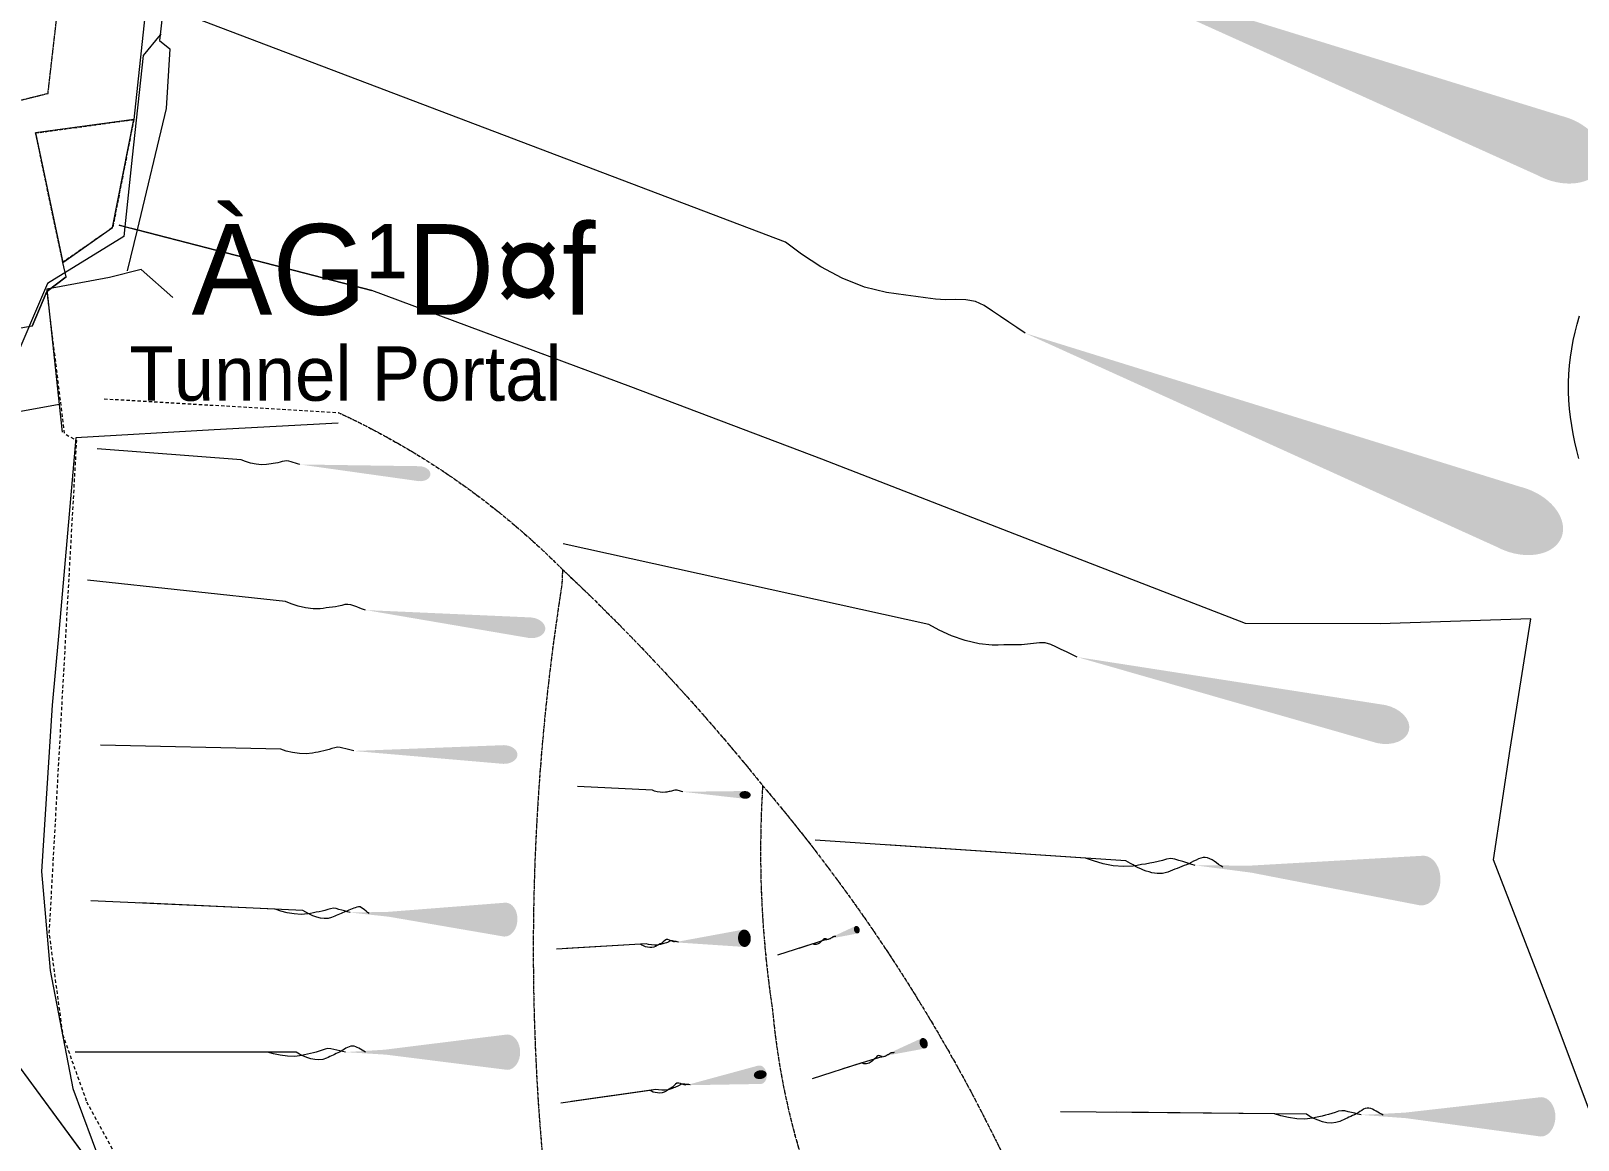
# Model space of a CAD drawing. Header units: millimetres. Extents: x 833924389 to 835767163, y 817400000 to 818811854.
# Drawn here: x 835399323 to 835442016, y 817952545 to 817983154 of the extents above; entities that cross this region are included whole.
import ezdxf

# ---------------------------------------------------------------- set-up
doc = ezdxf.new("R2010")
doc.units = ezdxf.units.MM
doc.header["$LTSCALE"] = 10
doc.header["$MEASUREMENT"] = 0
for name, pattern in [('11SW4B$0$DGN Style 3', [13.253954, 9.46711, -3.786844]), ('11SW4B$1$DGN Style 3', [2.349844, 1.67846, -0.671384]), ('11SW4B$1$DGN Style 5', [1.174922, 0.503538, -0.671384]), ('DGN Style 2', [15.39188, 9.235128, -6.156752])]:
    doc.linetypes.add(name, pattern=pattern)
doc.layers.add('01_Base_Plan', color=5, linetype='Continuous', lineweight=5)
doc.styles.add('11SW4B$0$Style-bfhein21', font='bfhein21.shx', dxfattribs={"bigfont": 'bfhein21big.shx'})
doc.styles.add('11SW4B$0$Style-WORKING', font='WORKING.shx')
doc.styles.add('Foster01', font='arial.ttf', dxfattribs={"width": 0.8})

# ---------------------------------------------------------------- blocks, each defined once
blk = doc.blocks.new('11SW4B$0$SLOPE_69')
at = {"linetype": 'Continuous', "lineweight": 0}
h = blk.add_hatch(color=0, dxfattribs=at)
edge = h.paths.add_edge_path(flags=16)
edge.add_ellipse((0.3, -0.001), major_axis=(0, 0.41), ratio=0.731707, start_angle=0, end_angle=360)
at = {"color": 0, "linetype": 'Continuous', "lineweight": 0}
blk.add_line((5.184, -0.002), (9.132, -0.002), dxfattribs=at)
blk.add_open_spline([(3.584, -0.002), (3.684, -0.049), (3.784, -0.142), (3.884, -0.142), (3.984, -0.142), (4.084, -0.049), (4.184, -0.002), (4.284, 0.044), (4.384, 0.091), (4.484, 0.138), (4.7, 0.238), (4.979, 0.107), (5.184, -0.002)], degree=3, knots=[0, 0, 0, 0, 0.194056, 0.194056, 0.194056, 0.388027, 0.388027, 0.388027, 0.581998, 0.581998, 0.581998, 1, 1, 1, 1], dxfattribs=at)
at = {"color": 0, "linetype": 'Continuous', "lineweight": 0, "extrusion": (0, 0, -1)}
blk.add_solid([(-3.584, -0.002), (-0.3, 0.41), (-0.3, -0.41)], dxfattribs=at)
blk = doc.blocks.new('11SW4B$0$SLOPE_70')
at = {"linetype": 'Continuous', "lineweight": 0}
h = blk.add_hatch(color=0, dxfattribs=at)
edge = h.paths.add_edge_path(flags=16)
edge.add_ellipse((0.3, -0.001), major_axis=(0, 0.41), ratio=0.731707, start_angle=0, end_angle=360)
at = {"color": 0, "linetype": 'Continuous', "lineweight": 0}
blk.add_line((5.183, -0.002), (9.131, -0.002), dxfattribs=at)
blk.add_open_spline([(3.583, -0.003), (3.683, -0.049), (3.784, -0.189), (3.884, -0.142), (3.984, -0.095), (4.084, -0.049), (4.184, -0.002), (4.284, 0.044), (4.384, 0.091), (4.484, 0.137), (4.699, 0.238), (4.988, 0.11), (5.183, -0.002)], degree=3, knots=[0, 0, 0, 0, 0.194112, 0.194112, 0.194112, 0.388031, 0.388031, 0.388031, 0.581951, 0.581951, 0.581951, 1, 1, 1, 1], dxfattribs=at)
blk.add_solid([(3.583, -0.003), (0.3, 0.41), (0.3, -0.41)], dxfattribs=at)
blk = doc.blocks.new('11SW4B$0$SLOPE_72')
at = {"linetype": 'Continuous', "lineweight": 0}
h = blk.add_hatch(color=0, dxfattribs=at)
edge = h.paths.add_edge_path(flags=16)
edge.add_ellipse((0.079, 0), major_axis=(0, 0.107), ratio=0.731707, start_angle=0, end_angle=360)
at = {"color": 0, "linetype": 'Continuous', "lineweight": 0}
blk.add_line((1.352, 0), (2.382, 0), dxfattribs=at)
blk.add_open_spline([(0.935, -0.001), (0.961, -0.013), (0.984, -0.039), (1.014, -0.037), (1.043, -0.034), (1.065, -0.013), (1.091, -0.001), (1.117, 0.011), (1.143, 0.024), (1.169, 0.036), (1.226, 0.062), (1.326, 0.039), (1.352, 0)], degree=3, knots=[0, 0, 0, 0, 0.194635, 0.194635, 0.194635, 0.387143, 0.387143, 0.387143, 0.58118, 0.58118, 0.58118, 1, 1, 1, 1], dxfattribs=at)
at = {"color": 0, "linetype": 'Continuous', "lineweight": 0, "extrusion": (0, 0, -1)}
blk.add_solid([(-0.935, -0.001), (-0.079, 0.107), (-0.079, -0.107)], dxfattribs=at)
blk = doc.blocks.new('11SW4B$0$SLOPE_73')
at = {"linetype": 'Continuous', "lineweight": 0}
h = blk.add_hatch(color=0, dxfattribs=at)
edge = h.paths.add_edge_path(flags=16)
edge.add_ellipse((0.177, 0), major_axis=(0, 0.241), ratio=0.731707, start_angle=0, end_angle=360)
at = {"color": 0, "linetype": 'Continuous', "lineweight": 0}
blk.add_line((3.05, -0.001), (5.373, -0.001), dxfattribs=at)
blk.add_open_spline([(2.109, -0.001), (2.168, -0.029), (2.227, -0.056), (2.286, -0.084), (2.345, -0.111), (2.403, -0.028), (2.462, -0.001), (2.521, 0.027), (2.579, 0.054), (2.638, 0.081), (2.765, 0.14), (2.959, 0.074), (3.05, -0.001)], degree=3, knots=[0, 0, 0, 0, 0.194086, 0.194086, 0.194086, 0.388032, 0.388032, 0.388032, 0.581504, 0.581504, 0.581504, 1, 1, 1, 1], dxfattribs=at)
blk.add_solid([(2.109, -0.001), (0.177, 0.241), (0.177, -0.242)], dxfattribs=at)
blk = doc.blocks.new('11SW4B$0$SLOPE_82')
at = {"linetype": 'Continuous', "lineweight": 0}
h = blk.add_hatch(color=0, dxfattribs=at)
edge = h.paths.add_edge_path(flags=16)
edge.add_ellipse((0.109, 0), major_axis=(0, 0.15), ratio=0.731707, start_angle=0, end_angle=360)
at = {"color": 0, "linetype": 'Continuous', "lineweight": 0}
blk.add_line((1.897, 0), (3.342, 0), dxfattribs=at)
blk.add_open_spline([(1.312, -0.001), (1.348, -0.018), (1.385, -0.068), (1.421, -0.051), (1.458, -0.034), (1.494, -0.017), (1.531, 0), (1.568, 0.017), (1.604, 0.034), (1.641, 0.051), (1.72, 0.088), (1.861, 0.055), (1.897, 0)], degree=3, knots=[0, 0, 0, 0, 0.193625, 0.193625, 0.193625, 0.387381, 0.387381, 0.387381, 0.581138, 0.581138, 0.581138, 1, 1, 1, 1], dxfattribs=at)
at = {"color": 0, "linetype": 'Continuous', "lineweight": 0, "extrusion": (0, 0, -1)}
blk.add_solid([(-1.312, -0.001), (-0.11, 0.15), (-0.11, -0.15)], dxfattribs=at)
blk = doc.blocks.new('11SW4B$0$SLOPE_83')
at = {"linetype": 'Continuous', "lineweight": 0}
h = blk.add_hatch(color=0, dxfattribs=at)
edge = h.paths.add_edge_path(flags=16)
edge.add_ellipse((0.3, 0), major_axis=(0, 0.41), ratio=0.731707, start_angle=0, end_angle=360)
at = {"color": 0, "linetype": 'Continuous', "lineweight": 0}
blk.add_line((5.184, -0.002), (9.132, -0.002), dxfattribs=at)
blk.add_open_spline([(3.584, -0.002), (3.684, -0.048), (3.784, -0.142), (3.884, -0.142), (3.984, -0.142), (4.084, -0.048), (4.184, -0.002), (4.284, 0.045), (4.384, 0.092), (4.484, 0.138), (4.699, 0.239), (5.009, 0.119), (5.184, -0.002)], degree=3, knots=[0, 0, 0, 0, 0.193785, 0.193785, 0.193785, 0.388015, 0.388015, 0.388015, 0.5818, 0.5818, 0.5818, 1, 1, 1, 1], dxfattribs=at)
at = {"color": 0, "linetype": 'Continuous', "lineweight": 0, "extrusion": (0, 0, -1)}
blk.add_solid([(-3.584, -0.002), (-0.3, 0.41), (-0.3, -0.41)], dxfattribs=at)
blk = doc.blocks.new('11SW4B$0$SLOPE_84')
at = {"linetype": 'Continuous', "lineweight": 0}
h = blk.add_hatch(color=0, dxfattribs=at)
edge = h.paths.add_edge_path(flags=16)
edge.add_ellipse((0.188, 0), major_axis=(0, 0.257), ratio=0.731707, start_angle=0, end_angle=360)
at = {"color": 0, "linetype": 'Continuous', "lineweight": 0}
blk.add_line((3.256, -0.001), (5.734, -0.001), dxfattribs=at)
blk.add_open_spline([(2.25, -0.001), (2.313, -0.03), (2.376, -0.06), (2.439, -0.089), (2.502, -0.118), (2.564, -0.031), (2.627, -0.002), (2.69, 0.028), (2.753, 0.057), (2.816, 0.087), (2.951, 0.15), (3.172, 0.084), (3.256, -0.001)], degree=3, knots=[0, 0, 0, 0, 0.193882, 0.193882, 0.193882, 0.387413, 0.387413, 0.387413, 0.581454, 0.581454, 0.581454, 1, 1, 1, 1], dxfattribs=at)
at = {"color": 0, "linetype": 'Continuous', "lineweight": 0, "extrusion": (0, 0, -1)}
blk.add_solid([(-2.25, -0.001), (-0.188, 0.257), (-0.189, -0.257)], dxfattribs=at)
blk = doc.blocks.new('11SW4B$0$SLOPE_89')
at = {"linetype": 'Continuous', "lineweight": 0}
h = blk.add_hatch(color=0, dxfattribs=at)
edge = h.paths.add_edge_path(flags=16)
edge.add_ellipse((0.3, 0), major_axis=(0, 0.41), ratio=0.731707, start_angle=0, end_angle=360)
at = {"color": 0, "linetype": 'Continuous', "lineweight": 0}
blk.add_line((5.184, -0.002), (9.132, -0.002), dxfattribs=at)
blk.add_open_spline([(3.584, -0.002), (3.684, -0.049), (3.784, -0.126), (3.884, -0.142), (3.984, -0.159), (4.084, -0.049), (4.184, -0.002), (4.284, 0.045), (4.384, 0.091), (4.484, 0.138), (4.7, 0.238), (5.005, 0.116), (5.184, -0.002)], degree=3, knots=[0, 0, 0, 0, 0.193679, 0.193679, 0.193679, 0.38786, 0.38786, 0.38786, 0.581859, 0.581859, 0.581859, 1, 1, 1, 1], dxfattribs=at)
at = {"color": 0, "linetype": 'Continuous', "lineweight": 0, "extrusion": (0, 0, -1)}
blk.add_solid([(-3.584, -0.002), (-0.3, 0.41), (-0.3, -0.41)], dxfattribs=at)

msp = doc.modelspace()

# ---------------------------------------------------------------- hatches: boundary and pattern name
at = {"layer": '01_Base_Plan', "linetype": 'Continuous'}
h = msp.add_hatch(color=256, dxfattribs=at)
edge = h.paths.add_edge_path()
edge.add_ellipse((835441458, 817979902), major_axis=(-1229, 464), ratio=0.683333, start_angle=0, end_angle=360)
h = msp.add_hatch(color=256, dxfattribs=at)
edge = h.paths.add_edge_path()
edge.add_ellipse((835410045, 817970936), major_axis=(-302, 23), ratio=0.683333, start_angle=0, end_angle=360)
h = msp.add_hatch(color=256, dxfattribs=at)
edge = h.paths.add_edge_path()
edge.add_ellipse((835440323, 817969658), major_axis=(-1239, 471), ratio=0.683333, start_angle=0, end_angle=360)
h = msp.add_hatch(color=256, dxfattribs=at)
edge = h.paths.add_edge_path()
edge.add_ellipse((835413101, 817966684), major_axis=(-415, 44), ratio=0.683333, start_angle=0, end_angle=360)
h = msp.add_hatch(color=256, dxfattribs=at)
edge = h.paths.add_edge_path()
edge.add_ellipse((835436585, 817964026), major_axis=(-767, 169), ratio=0.683333, start_angle=0, end_angle=360)
h = msp.add_hatch(color=256, dxfattribs=at)
edge = h.paths.add_edge_path()
edge.add_ellipse((835412370, 817963186), major_axis=(-378, 9), ratio=0.683333, start_angle=0, end_angle=360)
h = msp.add_hatch(color=256, dxfattribs=at)
edge = h.paths.add_edge_path()
edge.add_ellipse((835419030, 817962070), major_axis=(-157, 8), ratio=0.683333, start_angle=0, end_angle=360)
h = msp.add_hatch(color=256, dxfattribs=at)
edge = h.paths.add_edge_path()
edge.add_ellipse((835437651, 817959711), major_axis=(-567, 38), ratio=0.683333, start_angle=0, end_angle=360)
h = msp.add_hatch(color=256, dxfattribs=at)
edge = h.paths.add_edge_path()
edge.add_ellipse((835412362, 817958631), major_axis=(-387, 18), ratio=0.683333, start_angle=0, end_angle=360)
h = msp.add_hatch(color=256, dxfattribs=at)
edge = h.paths.add_edge_path()
edge.add_ellipse((835422133, 817958357), major_axis=(-55, -17.7), ratio=0.683333, start_angle=0, end_angle=360)
h = msp.add_hatch(color=256, dxfattribs=at)
edge = h.paths.add_edge_path()
edge.add_ellipse((835419020, 817958115), major_axis=(-167, -10), ratio=0.683333, start_angle=0, end_angle=360)
h = msp.add_hatch(color=256, dxfattribs=at)
edge = h.paths.add_edge_path()
edge.add_ellipse((835423986, 817955226), major_axis=(-76.7, -24.4), ratio=0.683333, start_angle=0, end_angle=360)
h = msp.add_hatch(color=256, dxfattribs=at)
edge = h.paths.add_edge_path()
edge.add_ellipse((835412420, 817954971), major_axis=(-403, 0), ratio=0.683333, start_angle=0, end_angle=360)
h = msp.add_hatch(color=256, dxfattribs=at)
edge = h.paths.add_edge_path()
edge.add_ellipse((835419448, 817954350), major_axis=(-177, -25), ratio=0.683333, start_angle=0, end_angle=360)
h = msp.add_hatch(color=256, dxfattribs=at)
edge = h.paths.add_edge_path()
edge.add_ellipse((835440943, 817953187), major_axis=(-449, 5), ratio=0.683333, start_angle=0, end_angle=360)

# ---------------------------------------------------------------- linework, layer by layer
at = {"layer": '01_Base_Plan', "linetype": '11SW4B$1$DGN Style 3'}
for p, q in [((835399794, 817981432), (835400189, 817984854)), ((835398845, 817981196), (835399794, 817981432))]:
    msp.add_line(p, q, dxfattribs=at)
at = {"layer": '01_Base_Plan', "linetype": 'Continuous'}
for p, q in [((835420148, 817977325), (835403839, 817983518)), ((835399763, 817976026), (835400101, 817972843)), ((835400101, 817972843), (835400182, 817972080)), ((835405128, 817971314), (835401153, 817971619)), ((835424100, 817966776), (835414007, 817968998)), ((835406344, 817967410), (835400881, 817967995)), ((835406217, 817963330), (835401244, 817963446)), ((835416471, 817962199), (835414402, 817962302)), ((835428424, 817960328), (835420965, 817960825)), ((835406066, 817958918), (835400976, 817959150)), ((835416301, 817957958), (835414103, 817957830)), ((835421237, 817958069), (835420514, 817957835)), ((835405853, 817954972), (835400545, 817954972)), ((835422737, 817954828), (835421727, 817954507)), ((835416569, 817953939), (835414243, 817953607)), ((835433638, 817953265), (835427733, 817953327))]:
    msp.add_line(p, q, dxfattribs=at)
at = {"layer": '01_Base_Plan', "linetype": 'Continuous', "flags": 128}
for points in [[(835405564, 817998037), (835404782, 817995536), (835404033, 817992892), (835403911, 817991854), (835403279, 817986529), (835402885, 817983044), (835402867, 817982887), (835403154, 817982662), (835403054, 817981010), (835402250, 817977663), (835401978, 817976533)], [(835405056, 817998096), (835403503, 817993295), (835402159, 817980707)], [(835402909, 817983074), (835402885, 817983044), (835402421, 817982475), (835402117, 817979673), (835401914, 817977750), (835401885, 817977479)], [(835399353, 817975003), (835399762, 817975961), (835400291, 817976364), (835400205, 817976768), (835401578, 817977726), (835402159, 817980707)], [(835399450, 817980338), (835400205, 817976768), (835401578, 817977726), (835402159, 817980707), (835399450, 817980338)], [(835401759, 817977790), (835408732, 817975990)], [(835443281, 817950827), (835441341, 817955998), (835439686, 817960275), (835440141, 817963335), (835440711, 817966926), (835436556, 817966794), (835432837, 817966803), (835427260, 817968963), (835421152, 817971337), (835415877, 817973337), (835414048, 817974016), (835408732, 817975990), (835402250, 817977663), (835401914, 817977750), (835401759, 817977790)], [(835401885, 817977479), (835399782, 817976180), (835398764, 817973819), (835392754, 817972680), (835389780, 817972182)], [(835426758, 817974814), (835426532, 817974966), (835426306, 817975118), (835426081, 817975270), (835425855, 817975422), (835425629, 817975574), (835425387, 817975685), (835425121, 817975730), (835424840, 817975739), (835424556, 817975738), (835424280, 817975756), (835424010, 817975792), (835423740, 817975828), (835423470, 817975865), (835423200, 817975901), (835422930, 817975937), (835422329, 817976081), (835421713, 817976331), (835421120, 817976648), (835420586, 817976992), (835420148, 817977325)], [(835403243, 817975797), (835402365, 817976571), (835401495, 817976349), (835399758, 817976026)], [(835400291, 817976364), (835399762, 817975961)], [(835399762, 817975961), (835399353, 817975003)], [(835443281, 817950827), (835441341, 817955998), (835439686, 817960275), (835440141, 817963335), (835440711, 817966926), (835436556, 817966794), (835432837, 817966803), (835427260, 817968963), (835421152, 817971337), (835415877, 817973337), (835408732, 817975990)], [(835399353, 817975003), (835389623, 817973284)], [(835442038, 817971352), (835441978, 817971578), (835441925, 817971806), (835441879, 817972035), (835441840, 817972266), (835441808, 817972498), (835441783, 817972730), (835441765, 817972963), (835441754, 817973197), (835441751, 817973450), (835441762, 817973684), (835441782, 817973917), (835441808, 817974149), (835441843, 817974380), (835441884, 817974610), (835441933, 817974839), (835441989, 817975066), (835442053, 817975291)], [(835400101, 817972843), (835390475, 817971089), (835397845, 817956120), (835401545, 817951099)], [(835407801, 817972327), (835404382, 817972142), (835400561, 817971926), (835400079, 817966452), (835399909, 817964550), (835399611, 817959957), (835399856, 817957224), (835400479, 817953966), (835401545, 817951099)], [(835406739, 817971190), (835406679, 817971209), (835406620, 817971228), (835406561, 817971246), (835406501, 817971265), (835406442, 817971284), (835406382, 817971292), (835406320, 817971285), (835406258, 817971269), (835406196, 817971251), (835406134, 817971237), (835406073, 817971227), (835406011, 817971218), (835405950, 817971208), (835405889, 817971199), (835405827, 817971189), (835405686, 817971182), (835405535, 817971197), (835405384, 817971228), (835405245, 817971269), (835405128, 817971314)], [(835408557, 817967172), (835408476, 817967201), (835408396, 817967229), (835408315, 817967257), (835408234, 817967285), (835408153, 817967314), (835408070, 817967328), (835407986, 817967321), (835407899, 817967301), (835407813, 817967278), (835407727, 817967261), (835407642, 817967251), (835407557, 817967240), (835407472, 817967230), (835407387, 817967219), (835407302, 817967209), (835407107, 817967205), (835406900, 817967232), (835406694, 817967281), (835406504, 817967343), (835406344, 817967410)], [(835428190, 817965876), (835428045, 817965946), (835427899, 817966015), (835427754, 817966085), (835427608, 817966154), (835427463, 817966224), (835427312, 817966268), (835427152, 817966271), (835426987, 817966252), (835426820, 817966227), (835426656, 817966214), (835426495, 817966212), (835426334, 817966210), (835426173, 817966208), (835426011, 817966206), (835425850, 817966204), (835425485, 817966236), (835425103, 817966329), (835424728, 817966464), (835424385, 817966619), (835424100, 817966776)], [(835408233, 817963283), (835408158, 817963303), (835408083, 817963322), (835408008, 817963341), (835407932, 817963361), (835407857, 817963380), (835407782, 817963387), (835407706, 817963374), (835407630, 817963349), (835407553, 817963322), (835407477, 817963301), (835407401, 817963285), (835407325, 817963269), (835407249, 817963253), (835407173, 817963237), (835407097, 817963221), (835406922, 817963203), (835406733, 817963212), (835406543, 817963240), (835406367, 817963282), (835406217, 817963330)], [(835417309, 817962157), (835417278, 817962166), (835417247, 817962175), (835417216, 817962184), (835417185, 817962193), (835417154, 817962201), (835417122, 817962205), (835417091, 817962201), (835417059, 817962191), (835417027, 817962181), (835416995, 817962173), (835416963, 817962167), (835416931, 817962161), (835416899, 817962155), (835416867, 817962150), (835416836, 817962144), (835416762, 817962138), (835416684, 817962144), (835416605, 817962158), (835416532, 817962177), (835416471, 817962199)], [(835431447, 817960127), (835431335, 817960161), (835431224, 817960195), (835431112, 817960229), (835431000, 817960263), (835430889, 817960297), (835430776, 817960312), (835430661, 817960297), (835430545, 817960265), (835430429, 817960230), (835430313, 817960202), (835430198, 817960183), (835430083, 817960164), (835429968, 817960146), (835429853, 817960127), (835429738, 817960108), (835429473, 817960092), (835429190, 817960117), (835428907, 817960172), (835428645, 817960247), (835428424, 817960328)], [(835408128, 817958825), (835408052, 817958846), (835407975, 817958868), (835407899, 817958889), (835407822, 817958911), (835407746, 817958932), (835407668, 817958941), (835407590, 817958929), (835407512, 817958906), (835407433, 817958880), (835407355, 817958860), (835407276, 817958845), (835407198, 817958831), (835407120, 817958816), (835407042, 817958802), (835406964, 817958787), (835406784, 817958772), (835406590, 817958786), (835406397, 817958819), (835406217, 817958866), (835406066, 817958918)], [(835417192, 817958010), (835417158, 817958015), (835417124, 817958021), (835417090, 817958027), (835417056, 817958033), (835417023, 817958039), (835416989, 817958039), (835416956, 817958031), (835416923, 817958017), (835416891, 817958002), (835416858, 817957990), (835416825, 817957980), (835416792, 817957971), (835416759, 817957961), (835416726, 817957951), (835416693, 817957941), (835416616, 817957927), (835416532, 817957924), (835416448, 817957930), (835416369, 817957942), (835416301, 817957958)], [(835421531, 817958163), (835421519, 817958162), (835421507, 817958161), (835421495, 817958160), (835421483, 817958159), (835421471, 817958158), (835421460, 817958156), (835421450, 817958150), (835421440, 817958143), (835421431, 817958135), (835421421, 817958128), (835421410, 817958122), (835421400, 817958116), (835421390, 817958109), (835421380, 817958103), (835421370, 817958097), (835421345, 817958086), (835421318, 817958078), (835421289, 817958072), (835421261, 817958069), (835421237, 817958069)], [(835397845, 817956120), (835404170, 817947537)], [(835408004, 817954972), (835407924, 817954991), (835407843, 817955010), (835407762, 817955029), (835407682, 817955047), (835407601, 817955066), (835407520, 817955071), (835407440, 817955056), (835407359, 817955028), (835407278, 817954997), (835407198, 817954972), (835407117, 817954953), (835407036, 817954934), (835406956, 817954916), (835406875, 817954897), (835406794, 817954878), (835406608, 817954854), (835406406, 817954859), (835406203, 817954885), (835406014, 817954925), (835405853, 817954972)], [(835423146, 817954959), (835423129, 817954957), (835423113, 817954956), (835423096, 817954955), (835423080, 817954953), (835423063, 817954952), (835423048, 817954948), (835423033, 817954940), (835423020, 817954930), (835423006, 817954919), (835422992, 817954910), (835422978, 817954901), (835422964, 817954893), (835422950, 817954884), (835422935, 817954876), (835422921, 817954867), (835422887, 817954852), (835422848, 817954840), (835422808, 817954833), (835422770, 817954829), (835422737, 817954828)], [(835417513, 817954074), (835417476, 817954077), (835417439, 817954080), (835417403, 817954083), (835417366, 817954087), (835417330, 817954090), (835417294, 817954087), (835417260, 817954075), (835417226, 817954058), (835417193, 817954039), (835417159, 817954023), (835417125, 817954010), (835417091, 817953997), (835417056, 817953983), (835417022, 817953970), (835416988, 817953957), (835416908, 817953935), (835416819, 817953924), (835416728, 817953923), (835416643, 817953928), (835416569, 817953939)], [(835436031, 817953240), (835435941, 817953262), (835435852, 817953284), (835435762, 817953306), (835435673, 817953328), (835435583, 817953349), (835435494, 817953356), (835435404, 817953340), (835435314, 817953310), (835435223, 817953276), (835435133, 817953249), (835435043, 817953229), (835434954, 817953209), (835434864, 817953189), (835434774, 817953169), (835434684, 817953149), (835434476, 817953125), (835434251, 817953132), (835434025, 817953164), (835433816, 817953211), (835433638, 817953265)]]:
    msp.add_lwpolyline(points, dxfattribs=at)
at = {"layer": '01_Base_Plan', "linetype": '11SW4B$0$DGN Style 3'}
msp.add_lwpolyline([(835399450, 817980338), (835402159, 817980707), (835401578, 817977726), (835400205, 817976768), (835399450, 817980338)], dxfattribs=at)
at = {"layer": '01_Base_Plan', "linetype": 'DGN Style 2', "flags": 128}
for points in [[(835399762, 817975961), (835400238, 817972051), (835400578, 817971850), (835399820, 817958260), (835400197, 817955458)], [(835401343, 817973002), (835407804, 817972624)], [(835407804, 817972624), (835408263, 817972405), (835408491, 817972291), (835408717, 817972175), (835408941, 817972056), (835409165, 817971934), (835409387, 817971810), (835409607, 817971683), (835409826, 817971554), (835410043, 817971422), (835410259, 817971287), (835410473, 817971150), (835410685, 817971010), (835410896, 817970868), (835411105, 817970723), (835411312, 817970576), (835411517, 817970427), (835411721, 817970275), (835411923, 817970120), (835412123, 817969964), (835412321, 817969805), (835412517, 817969643), (835412711, 817969479), (835412904, 817969313), (835413094, 817969145), (835413282, 817968974), (835413469, 817968802), (835413653, 817968627), (835413992, 817968294)], [(835413992, 817968294), (835413973, 817967865), (835413934, 817967614), (835413896, 817967363), (835413859, 817967112), (835413823, 817966861), (835413787, 817966610), (835413753, 817966359), (835413720, 817966107), (835413688, 817965856), (835413657, 817965604), (835413627, 817965352), (835413598, 817965100), (835413570, 817964848), (835413542, 817964596), (835413516, 817964343), (835413491, 817964091), (835413467, 817963838), (835413444, 817963586), (835413421, 817963333), (835413400, 817963080), (835413380, 817962827), (835413361, 817962574), (835413342, 817962322), (835413325, 817962068), (835413309, 817961815), (835413294, 817961562), (835413280, 817961309), (835413266, 817961056), (835413254, 817960802), (835413243, 817960549), (835413232, 817960295), (835413223, 817960042), (835413215, 817959788), (835413208, 817959535), (835413201, 817959281), (835413196, 817959028), (835413192, 817958774), (835413188, 817958520), (835413186, 817958267), (835413185, 817958013), (835413184, 817957759), (835413185, 817957506), (835413187, 817957252), (835413190, 817956999), (835413193, 817956745), (835413198, 817956491), (835413204, 817956238), (835413210, 817955984), (835413218, 817955731), (835413227, 817955477), (835413236, 817955224), (835413247, 817954970), (835413259, 817954717), (835413271, 817954464), (835413285, 817954210), (835413299, 817953957), (835413315, 817953704), (835413332, 817953451), (835413349, 817953198), (835413368, 817952945), (835413388, 817952692), (835413427, 817952218), (835413447, 817951965), (835413469, 817951712), (835413493, 817951460), (835413520, 817951207), (835413550, 817950955), (835413581, 817950704), (835413616, 817950453), (835413652, 817950202), (835413691, 817949951), (835413733, 817949701), (835413777, 817949451), (835413823, 817949202), (835413872, 817948953), (835413923, 817948704), (835413977, 817948456), (835414033, 817948209), (835414091, 817947962), (835414152, 817947716), (835414215, 817947470), (835414280, 817947225), (835414348, 817946981), (835414418, 817946737), (835414491, 817946494), (835414566, 817946251), (835414643, 817946010), (835414723, 817945769), (835414805, 817945529), (835414889, 817945289), (835414975, 817945051), (835415064, 817944813), (835415155, 817944577), (835415249, 817944341), (835415344, 817944106), (835415442, 817943872), (835415543, 817943638), (835415645, 817943406), (835415750, 817943175), (835415857, 817942945), (835415966, 817942716), (835416077, 817942488), (835416191, 817942261), (835416306, 817942035), (835416424, 817941810), (835416656, 817941383), (835416768, 817941155), (835416881, 817940928), (835416995, 817940701), (835417109, 817940475), (835417225, 817940249), (835417341, 817940023), (835417458, 817939798), (835417576, 817939573), (835417695, 817939349), (835417815, 817939125), (835417935, 817938902), (835418057, 817938679), (835418179, 817938457), (835418302, 817938235), (835418426, 817938013), (835418551, 817937792), (835418676, 817937572), (835418803, 817937352), (835418930, 817937132), (835419058, 817936913), (835419187, 817936694), (835419317, 817936476), (835419447, 817936259), (835419579, 817936042), (835419711, 817935825), (835419844, 817935609), (835419978, 817935393), (835420113, 817935178), (835420248, 817934963), (835420385, 817934749), (835420522, 817934536), (835420660, 817934323), (835420799, 817934110), (835420939, 817933898), (835421079, 817933687), (835421220, 817933476), (835421362, 817933265), (835421598, 817932920), (835421743, 817932711), (835421888, 817932502), (835422032, 817932294), (835422176, 817932085), (835422321, 817931876), (835422464, 817931667), (835422608, 817931457), (835422752, 817931248), (835422895, 817931039), (835423039, 817930829), (835423182, 817930619), (835423325, 817930410), (835423468, 817930200), (835423610, 817929990), (835423753, 817929780), (835423895, 817929569), (835424037, 817929359), (835424179, 817929149), (835424321, 817928938), (835424463, 817928728), (835424604, 817928517), (835424745, 817928306), (835424887, 817928095), (835425028, 817927884), (835425168, 817927673), (835425309, 817927461), (835425450, 817927250), (835425590, 817927039), (835425730, 817926827), (835425870, 817926615), (835426010, 817926403), (835426150, 817926191), (835426289, 817925979), (835426429, 817925767), (835426568, 817925555), (835426707, 817925343), (835426846, 817925130), (835426985, 817924917), (835427123, 817924705), (835427262, 817924492), (835427400, 817924279), (835427538, 817924066), (835427697, 817923820), (835427836, 817923608), (835427974, 817923395), (835428113, 817923183), (835428252, 817922970), (835428390, 817922757), (835428529, 817922545), (835428667, 817922332), (835428805, 817922119), (835428944, 817921906), (835429082, 817921693), (835429220, 817921480), (835429358, 817921267), (835429496, 817921054), (835429633, 817920840), (835429771, 817920627), (835429909, 817920414), (835430046, 817920201), (835430184, 817919987), (835430321, 817919774), (835430458, 817919560), (835430595, 817919347), (835430732, 817919133), (835430869, 817918919), (835431006, 817918705), (835431143, 817918492), (835431280, 817918278), (835431416, 817918064), (835431553, 817917850), (835431689, 817917636), (835431826, 817917422), (835431962, 817917208), (835432098, 817916994), (835432234, 817916779), (835432371, 817916565), (835432506, 817916351), (835432642, 817916136), (835432778, 817915922), (835432914, 817915707), (835433049, 817915493), (835433185, 817915278), (835433320, 817915063), (835433565, 817914675), (835433700, 817914461), (835433836, 817914246), (835433971, 817914031), (835434105, 817913816), (835434240, 817913601), (835434374, 817913385), (835434508, 817913170), (835434642, 817912954), (835434776, 817912738), (835434909, 817912522), (835435042, 817912306), (835435175, 817912090), (835435307, 817911873), (835435440, 817911657), (835435572, 817911440), (835435704, 817911223), (835435836, 817911006), (835435967, 817910789), (835436098, 817910572), (835436229, 817910354), (835436360, 817910137), (835436490, 817909919), (835436620, 817909701), (835436750, 817909483), (835436880, 817909265), (835437010, 817909047), (835437139, 817908828), (835437268, 817908610), (835437397, 817908391), (835437525, 817908172), (835437653, 817907953), (835437781, 817907734), (835437909, 817907515), (835438037, 817907295), (835438164, 817907076), (835438291, 817906856), (835438418, 817906636), (835438545, 817906416), (835441871, 817901033)], [(835413992, 817968294), (835414360, 817967944), (835414543, 817967768), (835414726, 817967591), (835414907, 817967414), (835415088, 817967235), (835415268, 817967056), (835415448, 817966876), (835415626, 817966696), (835415804, 817966514), (835415981, 817966332), (835416157, 817966149), (835416333, 817965965), (835416507, 817965781), (835416681, 817965596), (835416854, 817965410), (835417026, 817965223), (835417198, 817965035), (835417368, 817964847), (835417538, 817964658), (835417707, 817964469), (835417875, 817964278), (835418042, 817964087), (835418209, 817963895), (835418374, 817963703), (835418539, 817963510), (835418703, 817963316), (835418866, 817963121), (835419028, 817962926), (835419190, 817962730), (835419350, 817962533), (835419512, 817962333)], [(835419512, 817962333), (835419482, 817961695), (835419473, 817961442), (835419466, 817961188), (835419461, 817960935), (835419458, 817960681), (835419458, 817960427), (835419459, 817960174), (835419463, 817959920), (835419469, 817959667), (835419478, 817959413), (835419488, 817959160), (835419501, 817958906), (835419516, 817958653), (835419533, 817958400), (835419553, 817958147), (835419574, 817957895), (835419598, 817957642), (835419624, 817957390), (835419652, 817957138), (835419683, 817956886), (835419715, 817956634), (835419750, 817956383), (835419787, 817956131), (835419812, 817955878), (835419839, 817955626), (835419870, 817955374), (835419904, 817955123), (835419941, 817954872), (835419981, 817954622), (835420025, 817954372), (835420071, 817954122), (835420121, 817953874), (835420174, 817953625), (835420230, 817953378), (835420289, 817953131), (835420351, 817952886), (835420416, 817952640), (835420485, 817952396), (835420556, 817952153), (835420631, 817951910), (835420708, 817951669), (835420789, 817951428), (835420872, 817951189), (835420959, 817950950), (835421049, 817950713), (835421141, 817950477), (835421237, 817950242), (835421370, 817949927), (835421485, 817949701), (835421600, 817949475), (835421717, 817949250), (835421836, 817949025), (835421955, 817948801), (835422076, 817948578), (835422198, 817948356), (835422321, 817948134), (835422445, 817947912), (835422571, 817947692), (835422698, 817947472), (835422826, 817947253), (835422955, 817947034), (835423085, 817946817), (835423217, 817946599), (835423349, 817946383), (835423483, 817946168), (835423618, 817945953), (835423755, 817945739), (835423892, 817945525), (835424031, 817945312), (835424170, 817945101), (835424311, 817944889), (835424454, 817944679), (835424590, 817944465), (835424726, 817944251), (835424862, 817944036), (835424996, 817943821), (835425130, 817943605), (835425262, 817943389), (835425394, 817943172), (835425526, 817942955), (835425656, 817942737), (835425786, 817942519), (835425914, 817942300), (835426042, 817942081), (835426169, 817941861), (835426296, 817941641), (835426421, 817941420), (835426546, 817941199), (835426670, 817940978), (835426793, 817940756), (835426915, 817940533), (835427036, 817940310), (835427219, 817939971), (835427343, 817939750), (835427466, 817939528), (835427589, 817939306), (835427711, 817939083), (835427833, 817938861), (835427954, 817938637), (835428074, 817938414), (835428194, 817938190), (835428313, 817937966), (835428432, 817937742), (835428550, 817937517), (835428667, 817937292), (835428784, 817937067), (835428900, 817936841), (835429015, 817936615), (835429130, 817936389), (835429245, 817936162), (835429358, 817935936), (835429471, 817935708), (835429584, 817935481), (835429696, 817935253), (835429807, 817935025), (835429917, 817934797), (835430027, 817934568), (835430137, 817934339), (835430246, 817934110), (835430354, 817933880), (835430461, 817933650), (835430568, 817933420), (835430697, 817933140), (835430808, 817932912), (835430918, 817932683), (835431028, 817932454), (835431137, 817932225), (835431245, 817931996), (835431353, 817931766), (835431461, 817931537), (835431568, 817931306), (835431674, 817931076), (835431780, 817930846), (835431886, 817930615), (835431990, 817930384), (835432095, 817930152), (835432199, 817929921), (835432302, 817929689), (835432404, 817929457), (835432507, 817929225), (835432608, 817928992), (835432709, 817928760), (835432810, 817928527), (835432910, 817928293), (835433010, 817928060), (835433109, 817927826), (835433207, 817927593), (835433305, 817927359), (835433402, 817927124), (835433499, 817926890), (835433595, 817926655), (835433691, 817926420), (835433786, 817926185), (835433886, 817925935), (835433984, 817925701), (835434081, 817925467), (835434179, 817925233), (835434276, 817924998), (835434373, 817924764), (835434469, 817924529), (835434566, 817924294), (835434662, 817924060), (835434758, 817923825), (835434854, 817923590), (835434950, 817923355), (835435046, 817923120), (835435142, 817922885), (835435237, 817922650), (835435332, 817922415), (835435427, 817922180), (835435522, 817921944), (835435617, 817921709), (835435711, 817921474), (835435806, 817921238), (835435900, 817921002), (835435994, 817920767), (835436088, 817920531), (835436181, 817920295), (835436275, 817920059), (835436368, 817919824), (835436483, 817919531), (835437366, 817917049)], [(835419512, 817962333), (835419741, 817962057), (835419904, 817961862), (835420065, 817961666), (835420226, 817961469), (835420385, 817961272), (835420543, 817961073), (835420701, 817960874), (835420857, 817960674), (835421012, 817960473), (835421166, 817960271), (835421319, 817960068), (835421471, 817959865), (835421622, 817959661), (835421772, 817959455), (835421920, 817959250), (835422068, 817959043), (835422214, 817958836), (835422360, 817958628), (835422504, 817958419), (835422647, 817958209), (835422789, 817957999), (835422930, 817957787), (835423069, 817957575), (835423208, 817957363), (835423346, 817957149), (835423482, 817956935), (835423617, 817956721), (835423751, 817956505), (835423884, 817956289), (835424016, 817956072), (835424146, 817955854), (835424276, 817955636), (835424404, 817955417), (835424531, 817955197), (835424657, 817954977), (835424782, 817954756), (835424905, 817954534), (835425028, 817954312), (835425149, 817954089), (835425269, 817953865), (835425388, 817953641), (835425602, 817953230), (835425716, 817953003), (835425830, 817952777), (835425943, 817952549), (835426055, 817952322), (835426166, 817952094), (835426277, 817951865), (835426386, 817951636), (835426495, 817951407), (835426604, 817951178), (835426711, 817950948), (835426818, 817950718), (835426923, 817950487), (835427028, 817950256), (835427132, 817950025), (835427236, 817949793), (835427338, 817949561), (835427440, 817949328), (835427541, 817949095), (835427641, 817948862), (835427740, 817948629), (835427839, 817948395), (835427936, 817948161), (835428033, 817947926), (835428129, 817947691), (835428224, 817947456), (835428319, 817947221), (835428412, 817946985), (835428505, 817946749), (835428597, 817946512), (835428688, 817946275), (835428778, 817946038), (835428868, 817945801), (835428956, 817945563), (835429044, 817945325), (835429131, 817945087), (835429245, 817944771), (835429307, 817944525), (835429370, 817944280), (835429432, 817944034), (835429494, 817943788), (835429556, 817943542), (835429617, 817943295), (835429678, 817943049), (835429739, 817942803), (835429799, 817942557), (835429859, 817942310), (835429919, 817942064), (835429979, 817941817), (835430038, 817941570), (835430097, 817941324), (835430155, 817941077), (835430213, 817940830), (835430271, 817940583), (835430329, 817940336), (835430386, 817940089), (835430443, 817939842), (835430500, 817939594), (835430611, 817939106), (835430611, 817939106), (835430676, 817938861), (835430743, 817938616), (835430812, 817938372), (835430882, 817938128), (835430954, 817937885), (835431027, 817937642), (835431103, 817937400), (835431180, 817937158), (835431258, 817936917), (835431338, 817936676), (835431420, 817936436), (835431504, 817936196), (835431589, 817935957), (835431676, 817935719), (835431764, 817935481), (835431854, 817935244), (835431946, 817935008), (835432040, 817934772), (835432180, 817934425), (835432885, 817932590)], [(835400197, 817955458), (835400858, 817953603)], [(835400858, 817953603), (835404170, 817947537)]]:
    msp.add_lwpolyline(points, dxfattribs=at)
at = {"layer": '01_Base_Plan', "flags": 128}
msp.add_lwpolyline([(835442038, 817971352), (835441978, 817971578), (835441925, 817971806), (835441879, 817972035), (835441840, 817972266), (835441808, 817972498), (835441783, 817972730), (835441765, 817972963), (835441754, 817973197), (835441750, 817973450), (835441762, 817973684), (835441782, 817973917), (835441808, 817974149), (835441842, 817974380), (835441884, 817974610), (835441933, 817974839), (835441989, 817975066), (835442053, 817975291)], dxfattribs=at)
at = {"layer": '01_Base_Plan', "linetype": '11SW4B$1$DGN Style 5', "flags": 128}
for points in [[(835407804, 817972624), (835408263, 817972405), (835408491, 817972291), (835408717, 817972175), (835408941, 817972056), (835409165, 817971934), (835409387, 817971810), (835409607, 817971683), (835409826, 817971554), (835410043, 817971422), (835410259, 817971287), (835410473, 817971150), (835410685, 817971010), (835410896, 817970868), (835411105, 817970723), (835411312, 817970576), (835411517, 817970427), (835411721, 817970275), (835411923, 817970120), (835412123, 817969964), (835412321, 817969805), (835412517, 817969643), (835412711, 817969479), (835412904, 817969313), (835413094, 817969145), (835413282, 817968974), (835413469, 817968802), (835413622, 817968656), (835413653, 817968627), (835413992, 817968294)], [(835413992, 817968294), (835413973, 817967865), (835413934, 817967614), (835413896, 817967363), (835413859, 817967112), (835413823, 817966861), (835413787, 817966610), (835413753, 817966359), (835413720, 817966107), (835413688, 817965856), (835413657, 817965604), (835413627, 817965352), (835413598, 817965100), (835413570, 817964848), (835413542, 817964596), (835413516, 817964343), (835413491, 817964091), (835413467, 817963838), (835413444, 817963586), (835413421, 817963333), (835413400, 817963080), (835413380, 817962827), (835413361, 817962574), (835413342, 817962322), (835413325, 817962068), (835413309, 817961815), (835413294, 817961562), (835413280, 817961309), (835413266, 817961056), (835413254, 817960802), (835413243, 817960549), (835413232, 817960295), (835413223, 817960042), (835413215, 817959788), (835413208, 817959535), (835413201, 817959281), (835413196, 817959028), (835413192, 817958774), (835413188, 817958520), (835413186, 817958267), (835413185, 817958013), (835413184, 817957759), (835413185, 817957506), (835413187, 817957252), (835413190, 817956999), (835413193, 817956745), (835413198, 817956491), (835413204, 817956238), (835413210, 817955984), (835413218, 817955731), (835413227, 817955477), (835413236, 817955224), (835413247, 817954970), (835413259, 817954717), (835413271, 817954464), (835413285, 817954210), (835413299, 817953957), (835413315, 817953704), (835413332, 817953451), (835413349, 817953198), (835413368, 817952945), (835413388, 817952692), (835413427, 817952218), (835413447, 817951965), (835413469, 817951712), (835413493, 817951460), (835413520, 817951207), (835413550, 817950955), (835413581, 817950704), (835413616, 817950453), (835413652, 817950202), (835413691, 817949951), (835413733, 817949701), (835413777, 817949451), (835413823, 817949202), (835413872, 817948953), (835413923, 817948704), (835413977, 817948456), (835414033, 817948209), (835414091, 817947962), (835414152, 817947716), (835414215, 817947470), (835414280, 817947225), (835414348, 817946981), (835414419, 817946737), (835414491, 817946494), (835414566, 817946251), (835414643, 817946010), (835414723, 817945769), (835414805, 817945529), (835414889, 817945289), (835414975, 817945051), (835415064, 817944813), (835415155, 817944577), (835415249, 817944341), (835415344, 817944106), (835415442, 817943872), (835415543, 817943638), (835415645, 817943406), (835415750, 817943175), (835415857, 817942945), (835415966, 817942716), (835416077, 817942488), (835416191, 817942261), (835416306, 817942035), (835416424, 817941811), (835416656, 817941383), (835416768, 817941155), (835416881, 817940928), (835416995, 817940701), (835417109, 817940475), (835417225, 817940249), (835417341, 817940023), (835417458, 817939798), (835417576, 817939573), (835417695, 817939349), (835417815, 817939125), (835417935, 817938902), (835418057, 817938679), (835418179, 817938457), (835418302, 817938235), (835418426, 817938013), (835418551, 817937792), (835418676, 817937572), (835418803, 817937352), (835418930, 817937132), (835419058, 817936913), (835419187, 817936694), (835419317, 817936476), (835419447, 817936259), (835419579, 817936042), (835419711, 817935825), (835419844, 817935609), (835419978, 817935393), (835420113, 817935178), (835420248, 817934963), (835420385, 817934749), (835420522, 817934536), (835420660, 817934323), (835420799, 817934110), (835420939, 817933898), (835421079, 817933687), (835421220, 817933476), (835421362, 817933265), (835421598, 817932920), (835421743, 817932711), (835421888, 817932502), (835422032, 817932294), (835422176, 817932085), (835422321, 817931876), (835422464, 817931667), (835422608, 817931457), (835422752, 817931248), (835422895, 817931039), (835423039, 817930829), (835423182, 817930619), (835423325, 817930410), (835423468, 817930200), (835423610, 817929990), (835423753, 817929780), (835423895, 817929569), (835424037, 817929359), (835424179, 817929149), (835424321, 817928938), (835424463, 817928728), (835424604, 817928517), (835424745, 817928306), (835424887, 817928095), (835425028, 817927884), (835425169, 817927673), (835425309, 817927461), (835425450, 817927250), (835425590, 817927039), (835425730, 817926827), (835425870, 817926615), (835426010, 817926403), (835426150, 817926191), (835426289, 817925979), (835426429, 817925767), (835426568, 817925555), (835426707, 817925343), (835426846, 817925130), (835426985, 817924917), (835427123, 817924705), (835427262, 817924492), (835427400, 817924279), (835427538, 817924066), (835427697, 817923820), (835427836, 817923608), (835427974, 817923395), (835428113, 817923183), (835428252, 817922970), (835428390, 817922757), (835428529, 817922545), (835428667, 817922332), (835428805, 817922119), (835428944, 817921906), (835429082, 817921693), (835429220, 817921480), (835429358, 817921267), (835429496, 817921054), (835429633, 817920840), (835429771, 817920627), (835429909, 817920414), (835430046, 817920201), (835430184, 817919987), (835430321, 817919774), (835430458, 817919560), (835430595, 817919347), (835430732, 817919133), (835430869, 817918919), (835431006, 817918705), (835431143, 817918492), (835431280, 817918278), (835431416, 817918064), (835431553, 817917850), (835431689, 817917636), (835431826, 817917422), (835431962, 817917208), (835432098, 817916994), (835432235, 817916779), (835432371, 817916565), (835432506, 817916351), (835432642, 817916136), (835432778, 817915922), (835432914, 817915707), (835433049, 817915493), (835433185, 817915278), (835433320, 817915063), (835433565, 817914675), (835433700, 817914461), (835433836, 817914246), (835433971, 817914031), (835434105, 817913816), (835434240, 817913601), (835434374, 817913385), (835434447, 817913269), (835434508, 817913170), (835434642, 817912954), (835434776, 817912738), (835434909, 817912522), (835435042, 817912306), (835435175, 817912090), (835435307, 817911874), (835435440, 817911657), (835435572, 817911440), (835435704, 817911223), (835435836, 817911006), (835435967, 817910789), (835436098, 817910572), (835436229, 817910354), (835436360, 817910137), (835436490, 817909919), (835436620, 817909701), (835436750, 817909483), (835436880, 817909265), (835437010, 817909047), (835437139, 817908828), (835437268, 817908610), (835437397, 817908391), (835437525, 817908172), (835437653, 817907953), (835437781, 817907734), (835437909, 817907515), (835438037, 817907295), (835438164, 817907076), (835438291, 817906856), (835438418, 817906636), (835438545, 817906416), (835441871, 817901033)], [(835413992, 817968294), (835414360, 817967944), (835414543, 817967768), (835414726, 817967591), (835414907, 817967414), (835415088, 817967235), (835415268, 817967056), (835415448, 817966876), (835415626, 817966696), (835415804, 817966514), (835415981, 817966332), (835416157, 817966149), (835416333, 817965965), (835416507, 817965781), (835416681, 817965596), (835416854, 817965410), (835417026, 817965223), (835417198, 817965035), (835417368, 817964847), (835417538, 817964658), (835417707, 817964469), (835417875, 817964278), (835418042, 817964087), (835418209, 817963895), (835418374, 817963703), (835418539, 817963510), (835418703, 817963316), (835418866, 817963121), (835419028, 817962926), (835419190, 817962730), (835419350, 817962533), (835419512, 817962333)], [(835419512, 817962333), (835419482, 817961695), (835419473, 817961442), (835419466, 817961188), (835419461, 817960935), (835419458, 817960681), (835419458, 817960427), (835419459, 817960174), (835419463, 817959920), (835419469, 817959667), (835419478, 817959413), (835419488, 817959160), (835419501, 817958906), (835419516, 817958653), (835419533, 817958400), (835419553, 817958147), (835419574, 817957895), (835419598, 817957642), (835419624, 817957390), (835419652, 817957138), (835419683, 817956886), (835419715, 817956634), (835419750, 817956383), (835419787, 817956131), (835419812, 817955878), (835419839, 817955626), (835419870, 817955374), (835419904, 817955123), (835419941, 817954872), (835419981, 817954622), (835420025, 817954372), (835420071, 817954122), (835420121, 817953874), (835420174, 817953625), (835420230, 817953378), (835420289, 817953131), (835420351, 817952886), (835420416, 817952640), (835420485, 817952396), (835420556, 817952153), (835420631, 817951910), (835420708, 817951669), (835420789, 817951428), (835420872, 817951189), (835420959, 817950950), (835421049, 817950713), (835421141, 817950477), (835421237, 817950242), (835421370, 817949927), (835421485, 817949701), (835421601, 817949475), (835421717, 817949250), (835421836, 817949025), (835421955, 817948801), (835422076, 817948578), (835422198, 817948356), (835422321, 817948134), (835422445, 817947912), (835422571, 817947692), (835422698, 817947472), (835422826, 817947253), (835422955, 817947034), (835423085, 817946817), (835423217, 817946599), (835423349, 817946383), (835423483, 817946168), (835423618, 817945953), (835423755, 817945739), (835423892, 817945525), (835424031, 817945312), (835424170, 817945101), (835424311, 817944889), (835424454, 817944679), (835424590, 817944465), (835424726, 817944251), (835424862, 817944036), (835424996, 817943821), (835425130, 817943605), (835425262, 817943389), (835425394, 817943172), (835425526, 817942955), (835425656, 817942737), (835425786, 817942519), (835425914, 817942300), (835426042, 817942081), (835426169, 817941861), (835426296, 817941641), (835426421, 817941420), (835426546, 817941199), (835426670, 817940978), (835426793, 817940756), (835426915, 817940533), (835427036, 817940310), (835427219, 817939971), (835427343, 817939750), (835427466, 817939528), (835427589, 817939306), (835427711, 817939083), (835427833, 817938861), (835427954, 817938637), (835428074, 817938414), (835428194, 817938190), (835428313, 817937966), (835428432, 817937742), (835428550, 817937517), (835428667, 817937292), (835428784, 817937067), (835428900, 817936841), (835429015, 817936615), (835429130, 817936389), (835429245, 817936162), (835429358, 817935936), (835429471, 817935708), (835429584, 817935481), (835429696, 817935253), (835429807, 817935025), (835429917, 817934797), (835430027, 817934568), (835430137, 817934339), (835430246, 817934110), (835430354, 817933880), (835430461, 817933650), (835430568, 817933420), (835430697, 817933140), (835430808, 817932912), (835430918, 817932683), (835431028, 817932454), (835431137, 817932225), (835431245, 817931996), (835431353, 817931766), (835431461, 817931537), (835431568, 817931306), (835431674, 817931076), (835431780, 817930846), (835431886, 817930615), (835431990, 817930384), (835432095, 817930152), (835432199, 817929921), (835432302, 817929689), (835432404, 817929457), (835432507, 817929225), (835432608, 817928992), (835432709, 817928760), (835432810, 817928527), (835432910, 817928293), (835433010, 817928060), (835433109, 817927826), (835433207, 817927593), (835433305, 817927359), (835433402, 817927124), (835433499, 817926890), (835433595, 817926655), (835433691, 817926420), (835433786, 817926185), (835433886, 817925935), (835433984, 817925701), (835434081, 817925467), (835434179, 817925233), (835434276, 817924998), (835434373, 817924764), (835434469, 817924529), (835434566, 817924294), (835434662, 817924060), (835434758, 817923825), (835434854, 817923590), (835434950, 817923355), (835435046, 817923120), (835435142, 817922885), (835435237, 817922650), (835435332, 817922415), (835435427, 817922180), (835435522, 817921944), (835435617, 817921709), (835435711, 817921474), (835435806, 817921238), (835435900, 817921002), (835435994, 817920767), (835436088, 817920531), (835436181, 817920295), (835436275, 817920059), (835436368, 817919824), (835436483, 817919531), (835437366, 817917049)], [(835419512, 817962333), (835419741, 817962057), (835419904, 817961862), (835420065, 817961666), (835420226, 817961469), (835420385, 817961272), (835420543, 817961073), (835420701, 817960874), (835420857, 817960674), (835421012, 817960473), (835421166, 817960271), (835421319, 817960068), (835421471, 817959865), (835421622, 817959661), (835421772, 817959455), (835421920, 817959250), (835422068, 817959043), (835422214, 817958836), (835422360, 817958628), (835422504, 817958419), (835422647, 817958209), (835422789, 817957999), (835422930, 817957787), (835423069, 817957575), (835423208, 817957363), (835423346, 817957149), (835423482, 817956935), (835423617, 817956721), (835423751, 817956505), (835423884, 817956289), (835424016, 817956072), (835424146, 817955854), (835424276, 817955636), (835424404, 817955417), (835424531, 817955197), (835424657, 817954977), (835424782, 817954756), (835424905, 817954534), (835425028, 817954312), (835425149, 817954089), (835425269, 817953865), (835425388, 817953641), (835425602, 817953230), (835425716, 817953003), (835425830, 817952777), (835425943, 817952549), (835426055, 817952322), (835426166, 817952094), (835426277, 817951865), (835426386, 817951636), (835426495, 817951407), (835426604, 817951178), (835426711, 817950948), (835426818, 817950718), (835426923, 817950487), (835427028, 817950256), (835427132, 817950025), (835427236, 817949793), (835427338, 817949561), (835427440, 817949328), (835427541, 817949095), (835427641, 817948862), (835427740, 817948629), (835427839, 817948395), (835427936, 817948161), (835428033, 817947926), (835428129, 817947691), (835428224, 817947456), (835428319, 817947221), (835428412, 817946985), (835428505, 817946749), (835428597, 817946512), (835428688, 817946275), (835428778, 817946038), (835428868, 817945801), (835428956, 817945563), (835429044, 817945325), (835429131, 817945087), (835429245, 817944771), (835429307, 817944525), (835429370, 817944280), (835429432, 817944034), (835429494, 817943788), (835429556, 817943542), (835429617, 817943295), (835429678, 817943049), (835429739, 817942803), (835429799, 817942557), (835429859, 817942310), (835429919, 817942064), (835429979, 817941817), (835430038, 817941570), (835430097, 817941324), (835430155, 817941077), (835430213, 817940830), (835430271, 817940583), (835430329, 817940336), (835430386, 817940089), (835430443, 817939842), (835430500, 817939594), (835430611, 817939106), (835430676, 817938861), (835430743, 817938616), (835430812, 817938372), (835430882, 817938128), (835430954, 817937885), (835431027, 817937642), (835431103, 817937400), (835431180, 817937158), (835431258, 817936917), (835431338, 817936676), (835431420, 817936436), (835431504, 817936196), (835431589, 817935957), (835431676, 817935719), (835431764, 817935481), (835431854, 817935244), (835431946, 817935008), (835432040, 817934772), (835432180, 817934425), (835432885, 817932591)]]:
    msp.add_lwpolyline(points, dxfattribs=at)
at = {"layer": '01_Base_Plan'}
msp.add_open_spline([(835400694, 817938704), (835396968, 817945079), (835393208, 817951796), (835387564, 817961713), (835382940, 817974753)], degree=3, dxfattribs=at)
at = {"layer": '01_Base_Plan', "linetype": 'Continuous'}
for points in [[(835428006, 817984991), (835441141, 817979062), (835441776, 817980742)], [(835406739, 817971190), (835410029, 817970729), (835410061, 817971142)], [(835428190, 817965876), (835436470, 817963501), (835436701, 817964550)], [(835417309, 817962157), (835419025, 817961963), (835419036, 817962178)], [(835431447, 817960127), (835437625, 817959324), (835437677, 817960098)], [(835417192, 817958010), (835419027, 817958001), (835419014, 817958229)], [(835423146, 817954959), (835424002, 817955173), (835423969, 817955278)], [(835417513, 817954074), (835419465, 817954229), (835419431, 817954471)], [(835436031, 817953240), (835440939, 817952880), (835440946, 817953493)]]:
    msp.add_solid(points, dxfattribs=at)
at = {"layer": '01_Base_Plan', "linetype": 'Continuous', "extrusion": (0, 0, -1)}
for points in [[(-835426758, 817974814), (-835440002, 817968811), (-835440645, 817970505)], [(-835408557, 817967172), (-835413071, 817966401), (-835413131, 817966968)], [(-835408233, 817963283), (-835412364, 817962927), (-835412376, 817963444)], [(-835408128, 817958825), (-835412350, 817958367), (-835412374, 817958895)], [(-835421531, 817958163), (-835422145, 817958320), (-835422120, 817958395)], [(-835408004, 817954972), (-835412420, 817954695), (-835412420, 817955246)]]:
    msp.add_solid(points, dxfattribs=at)

# ---------------------------------------------------------------- block references
at = {"layer": '01_Base_Plan', "linetype": 'Continuous'}
for name, p, xscale, yscale, zscale, rotation in [('11SW4B$0$SLOPE_69', (835438218, 817959673), 1678.121294990993, 1678.121294990993, 1678.121294990993, 176.18587228638), ('11SW4B$0$SLOPE_70', (835412748, 817958613), 1143.72359090604, 1143.72359090604, 1143.72359090604, 177.3973636494738), ('11SW4B$0$SLOPE_73', (835419188, 817958125), 1000.000000000016, 1000.000000000016, 1000.000000000016, 183.3272884290492), ('11SW4B$0$SLOPE_72', (835422188, 817958375), 1000.000000000011, 1000.000000000011, 1000.000000000011, 197.8790735347328), ('11SW4B$0$SLOPE_83', (835412823, 817954971), 1191.578035651089, 1191.578035651089, 1191.578035651089, 180), ('11SW4B$0$SLOPE_82', (835424062, 817955250), 1000.000000000012, 1000.000000000012, 1000.000000000012, 197.6499348082201), ('11SW4B$0$SLOPE_84', (835419625, 817954375), 1000.000000000004, 1000.000000000004, 1000.000000000004, 188.1301624445599), ('11SW4B$0$SLOPE_89', (835441391, 817953182), 1325.645761883929, 1325.645761883929, 1325.645761883929, 179.3968007646361)]:
    msp.add_blockref(name, p, dxfattribs=dict(at, xscale=xscale, yscale=yscale, zscale=zscale, rotation=rotation))

# ---------------------------------------------------------------- texts
for s, height, style, p in [('ÀG¹D\\M+5A1E8f', 2500, '11SW4B$0$Style-bfhein21', (835403755, 817975324)), ('Tunnel Portal', 1500, '11SW4B$0$Style-WORKING', (835402038, 817972949))]:
    msp.add_text(s, height=height, dxfattribs=dict(at, style=style)).set_placement(p)
at = {"layer": '01_Base_Plan', "insert": (835401057, 817915405), "char_height": 4500, "width": 417753.64, "attachment_point": 3, "rotation": 293.6341, "line_spacing_factor": 0.779643, "style": 'Foster01'}
msp.add_mtext('road sloping down toat +3.9', dxfattribs=at)

doc.saveas('drawing.dxf')
